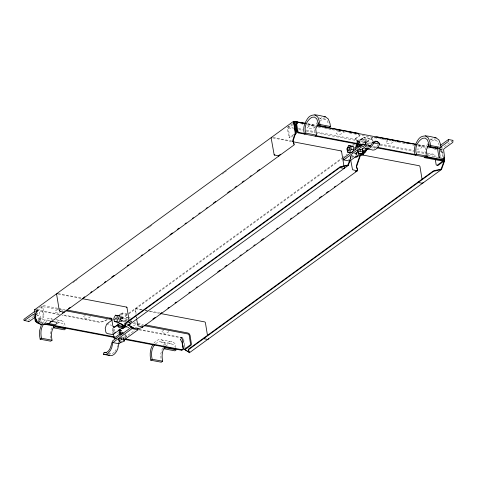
<?xml version="1.0" encoding="UTF-8"?>
<svg xmlns="http://www.w3.org/2000/svg" width="477" height="477" viewBox="0 0 477 477"><rect width="100%" height="100%" fill="white"/><g stroke="black" fill="none" stroke-linecap="round" stroke-linejoin="round"><path stroke-width="0.36" stroke-dasharray="2.38 1.79" d="M50.204 338.163L50.21 332.463L51.892 326.888M130.346 319.834L130.257 321.945L128.712 323.114M131.247 320.711L131.187 322.124L130.555 322.583M37.033 310.283L37.117 312.161L35.9 313.675L36.944 310.133L36.109 310.235L35.68 311.284M57.592 309.215L42.858 306.705L44.087 316.376L43.592 317.3L37.683 321.599M292.908 124.682L288.466 127.919L288.364 128.856L289.873 137.459L290.529 137.543L293.486 135.396M183.102 342.224L183.251 341.222M372.668 141.472L372.448 140.125L370.51 138.896L364.201 137.573L366.121 138.92L367.141 143.362L370.003 143.911M117.139 346.892L117.425 345.604M57.896 308.291L43.282 305.518L42.101 305.87L41.803 307.2L43.18 316.203L42.686 317.127L37.957 320.568M292.508 123.591L287.709 127.079L287.416 128.408L288.794 136.845L288.967 137.287L289.873 137.459M183.639 340.357L183.746 339.976M127.24 313.884L122.225 312.93L121.492 313.771L122.541 320.18L123.609 321.367L125.755 321.772M130.078 321.611L129.339 322.452M373.086 137.644L371.774 137.907L368.22 140.494A1.89 0.811 -9.3 0 1 365.603 141.013L364.863 141.854L365.197 143.881M162.52 347.9L160.838 353.475L161.029 360.391M112.62 328.176L112.155 329.571L112.816 333.62M113.925 326.196L112.757 329.69L113.419 333.739M113.031 331.378L114.701 326.387M113.937 331.545L115.19 327.806M35.763 314.319L36.568 313.192M349.927 159.753L351.31 155.746M350.38 159.837L351.99 155.162M109.483 355.472L110.115 353.695L112.512 353.588L114.462 352.026M42.858 306.705L36.753 311.147L35.876 313.228M125.886 320.866L126.727 318.988L127.937 319.375M116.865 317.497L116.215 318.708L113.806 318.248M125.063 321.719L124.843 320.395L126.465 317.366L127.902 317.551M127.58 320.246L128.873 317.825M130.931 322.631L131.574 321.415L130.37 321.188M317.3 122.034L314.265 129.398L314.719 133.488M427.625 143.619L424.894 150.41L425.675 156.498M114.951 351.638L116.853 348.186M376.788 146.582L377.939 144.764M117.998 343.023L118.654 342.003M41.338 324.885L43.967 321.081L45.434 319.864L48.404 318.445L52.243 319M153.85 343.178L156.062 340.882L159.032 339.457L172.012 341.753L174.934 343.404L176.102 349.206M164.398 345.181L166.616 342.885L169.579 341.46L172.012 341.753M90.427 316.543L89.557 317.533L86.397 318.326L83.761 317.825L83.636 316.412L85.496 315.458M127.347 314.558L122.339 313.604L122.094 313.884L123.501 320.693M168.798 331.426L167.928 332.421L164.768 333.214L162.138 332.713L162.013 331.294L163.867 330.346M376.436 137.495L371.857 138.413L368.304 140.995A1.89 0.811 -9.3 0 1 365.686 141.52L365.316 141.937L365.65 143.965M357.571 142.635L358.245 141.878L359.908 141.729L360.266 142.396L358.817 142.957M124.646 334.043L126.149 335.349L123.334 337.489M125.052 337.65L126.316 336.363L126.149 335.349M319.745 119.083L322.166 117.217M430.373 140.095L432.794 138.229M320.061 121.104L322.422 119.304L325.04 119.071L327.222 120.735L328.647 124.437M44.844 322.667L48.26 320.675L50.24 320.908M155.472 343.678L158.889 341.687L160.868 341.92L171.416 343.929L173.64 344.913L174.224 346.851M165.561 346.069L169.436 343.69L171.416 343.929M73.059 282.569L74.865 281.257M75.467 280.822L77.268 279.51M147.584 228.328L149.39 227.016M149.993 226.581L151.793 225.269M222.109 174.087L223.916 172.775M224.518 172.34L226.319 171.028M36.109 310.235L42.101 305.87M28.37 320.216L33.634 316.388M35.972 314.683L39.478 312.131L41.135 322.255L40.467 322.738M36.598 316.114L38.446 315.219L38.864 315.977L39.913 322.386M293.76 134.365L289.628 137.37L288.967 137.287M37.725 320.961L38.243 320.586L38.321 318.851L37.331 318.535L49.626 320.872M106.669 319.512L104.892 320.806L99.657 321.85L62.69 314.826M107.343 319.59L104.976 321.313L99.741 322.357L62.052 315.196M357.661 142.45L357.327 140.423L356.259 139.236A1.89 0.811 -9.3 0 1 355.86 138.145L359.414 135.557L359.497 136.064L355.943 138.652A1.89 0.811 -9.3 0 0 356.343 139.743L356.879 140.339L357.207 142.361M115.804 317.402L116.978 316.549M119.322 314.838L121.665 313.133M352.163 145.372L353.916 144.096M356.259 142.39L363.647 137.221L369.377 138.306L373.05 140.238M365.793 140.494L362.115 138.563L358.782 140.989L359.127 143.094M108.649 323.573L107.456 324.438L111.755 325.254M114.003 319.673L116.984 317.503M120.55 314.903L122.339 313.604M353.487 145.372L354.679 144.501M357.655 142.337L364.201 137.573M363.021 138.735L359.688 141.162L360.04 143.315M121.611 318.392L128.092 313.675M128.683 313.246L341.908 158.054M342.51 157.613L347.316 154.113M362.091 143.362L365.036 141.216M121.671 319.119L128.152 314.403M128.742 313.973L341.353 159.229M363.331 143.237L365.686 141.52M365.066 143.666L366.181 142.856L365.513 138.807L363.575 137.579M362.496 148.484L363.605 147.673M357.213 153.713L349.444 159.366L346.093 158.734M124.628 337.656L134.788 330.263M452.983 140.369L441.881 148.448L443.3 157.124M376.162 146.988L374.296 148.216L371.786 147.977M431.619 141.204L433.05 140.316L435.668 140.083L437.856 141.747L439.275 145.449M357.213 152.02L356.736 152.264L356.832 153.302L356.718 152.628M57.478 309.704L54.998 310.968L55.123 312.387L57.759 312.888L59.655 312.411M393.03 142.301L390.55 143.565L387.336 143.726L385.81 142.665L387.115 141.18L390.269 140.387M121.444 318.839L121.921 318.594L121.718 316.877L119.787 316.513M133.369 325.857L135.85 324.593M56.942 323.591L58.808 322.679L60.788 322.911L63.012 323.901L63.596 325.833M57.174 321.301L58.951 320.449L61.384 320.735L63.608 321.725L64.711 323.537L65.474 328.194M119.596 332.421L117.861 333.208L118.093 334.615M439.776 149.271L440.349 149.092L442.417 151.281M287.709 127.079L288.889 126.727L293.272 127.562M339.904 131.097L337.382 131.73L336.076 133.22L337.603 134.281L340.816 134.12L343.297 132.856L343.172 131.437M117.58 317.771L119.316 317.33M180.843 337.758L182.751 337.996M288.466 127.919L293.689 128.623M357.762 142.873L359.533 142.784M416.618 149.134L419.194 149.009L421.668 147.739L421.543 146.326L418.913 145.825M58.76 309.639L60.692 309.543L62.225 310.605M137.137 324.527L139.063 324.426L140.596 325.493M362.025 148.24L364.184 148.52M318.708 117.867L325.04 119.071M430.039 139.016L435.668 140.083M307.886 123.734L315.857 125.248M418.323 144.71L426.301 146.224M307.701 123.901L315.72 125.421M418.484 144.942L426.498 146.463M307.969 124.241L315.941 125.755M417.685 145.08L426.378 146.731M440.152 149.343L441.601 149.623L442.137 150.213M300.647 123.68L303.569 124.241M307.218 124.932L315.255 126.459M318.177 127.013L321.826 127.705M324.748 128.259L331.318 129.511M332.052 129.649L337.895 130.758M338.622 130.895L345.926 132.284M349.581 132.976L353.23 133.673M353.964 133.81L378.792 138.527M379.525 138.664L381.713 139.081M382.447 139.218L384.635 139.636M385.368 139.773L394.133 141.442M394.861 141.58L397.782 142.134M398.516 142.271L407.28 143.935M412.39 144.907L414.585 145.324M418.234 146.016L426.265 147.542M426.998 147.685L429.187 148.097M434.303 149.068L436.491 149.486M298.387 128.534L302.77 129.368M306.425 130.06L314.462 131.586M317.384 132.141L371.452 142.408M380.217 144.078L413.827 150.458M417.476 151.155L426.975 152.956M427.708 153.099L433.551 154.208L434.929 155.043L435.692 156.575M298.811 129.595L303.199 130.43M306.127 130.984L314.909 132.654M315.643 132.791L370.534 143.219M380.05 145.026L413.72 151.418M417.375 152.115L425.43 153.642M426.158 153.785L433.48 155.174L434.404 155.639L434.833 156.677M424.924 154.894L427.094 155.311M427.821 155.448L437.952 157.368M367.248 144.042L368.679 144.31M373.282 146.534L376.198 147.089M372.615 147.023L376.264 147.715M361.775 148.061L363.581 148.407M273.363 137.549L291.53 141.001M354.649 152.992L356.826 153.403M272.719 137.919L291.614 141.508M354.006 153.355L357.637 154.047M351.197 155.627L354.059 156.17M350.589 156.164L354.172 156.844M58.081 293.576L81.328 297.994M142.265 309.567L135.164 308.53L135.82 314.242M145.175 310.116L147.351 310.533M150.261 311.082L159.706 312.876M58.158 294.082L81.412 298.501M141.621 309.937L135.808 308.828L135.438 309.251L136.154 313.604M145.258 310.622L148.162 311.177M148.89 311.314L159.062 313.246M128.623 317.646L130.43 317.992M126.465 317.366L127.669 317.593M120.216 317.754L127.955 319.22M124.843 320.395L126.655 320.741M58.623 308.428L65.933 309.817M114.885 319.119L117.074 319.53M120.729 320.228L126.572 321.337M133.876 322.726L143.374 324.527M60.519 309.77L64.914 310.605M112.483 319.644L114.683 320.061M120.538 321.17L124.926 322.005M127.854 322.559L130.048 322.977M132.976 323.537L143.225 325.481M119.363 321.039L124.288 321.975M128.51 322.78L129.917 323.042L129.458 322.017M135.092 327.58L137.102 327.961M36.598 309.871L59.792 314.277M127.466 327.133L128.915 327.407M139.063 329.333L182.554 337.597L183.222 338.032M35.96 310.241L59.154 314.647M127.55 327.639L128.999 327.914M139.147 329.84L182.637 338.104M35.602 311.398L39.478 312.131M35.858 314.731L38.446 315.219M55.761 319.668L61.384 320.735M57.27 322.243L60.788 322.911M37.206 321.337L46.615 323.126M38.548 321.76L41.135 322.255M40.867 322.899L43.789 323.454M36.753 311.147L37.2 311.296M161.464 339.743L164.38 341.401L165.549 347.202M160.868 341.92L163.086 342.909L163.784 345.509M50.836 318.731L52.5 319.471M362.115 138.563L364.887 140.321L365.71 145.342M441.517 149.116L442.191 149.551M124.813 335.057L126.316 336.363M439.889 149.593L443.193 152.896M442.286 152.723L440.509 151.191L440.146 150.177L442.257 152.64L443.044 157.428M366.181 142.856L366.58 143.601M358.704 133.876L359.497 136.064M355.508 138.586L355.592 139.093M355.448 144.865L355.556 145.545M356.361 152.139L356.707 154.274M355.872 152.735L356.224 154.87M350.476 155.991L350.953 158.889M350.023 155.901L350.619 159.533M183.627 338.777L185.106 347.822M183.514 340.781L184.653 347.739M183.663 345.646L183.889 347.012M136.631 316.501L136.863 317.956M136.297 317.145L136.529 318.594M121.718 316.877L121.826 317.557M121.158 320.127L121.241 320.627M116.513 318.183L116.621 318.863M117.253 323.156L117.336 323.656M121.098 320.228A1.89 0.811 -9.3 0 1 120.89 321.075M121.015 319.721A1.89 0.811 -9.3 0 1 120.806 320.568M108.1 352.95A4.734 0.996 19.7 0 1 110.115 353.695M308.738 126.292L307.432 127.776L308.965 128.844L312.179 128.683L314.659 127.413L314.534 126L311.898 125.499L308.738 126.292"/><path stroke-width="0.72" d="M443.407 159.568L442.906 161.065L437.004 165.364L436.169 164.839L435.28 159.396M182.447 349.42L181.707 350.261L124.086 339.314L123.758 338.098L121.122 337.943L118.797 338.998L119.387 341.902L122.029 342.063L124.354 341.007L124.074 339.314M443.377 159.479L442.638 160.32L376.991 147.852M444.045 158.996L443.306 159.837L426.527 156.647M439.073 148.681L440.015 156.229L439.013 157.714L437.355 147.59M366.533 149.361L365.698 151.859L360.207 156.015L356.575 166.688L357.595 170.086M34.97 313.055L35.948 320.902L36.777 321.432M137.775 328.087L138.05 329.774L132.022 328.629L112.858 342.575L111.719 347.709A11.168 6.535 -79.2 0 1 103.455 354.328L109.483 355.472A11.168 6.535 -79.2 0 0 117.747 348.854L118.886 343.726L121.283 341.979M208.437 338.581L208.294 339.242L207.704 339.421L203.691 338.658L203.607 338.151M422.998 182.417L422.855 183.079L422.264 183.257L418.251 182.494L418.168 181.987M305.709 123.316L293.552 121.319L34.582 309.8L36.216 321.647L37.284 322.828L39.472 323.245M112.286 319.96L107.015 323.794L106.389 324.765L105.22 328.259L105.882 332.308L106.949 333.489L112.679 334.58L113.419 333.739L114.134 338.121L116.334 338.539M293.552 121.319L295.197 133.089L292.812 140.226L294.184 144.871L48.988 323.328C44.421 324.98 39.77 325.535 36.234 321.57M354.888 156.981L356.319 157.249L357.058 156.408M41.338 324.885L39.657 330.46L39.651 336.16L40.151 339.195L50.699 341.198L52.035 340.232C51.188 335.915 51.045 331.02 53.513 327.204M443.962 161.345L441.124 169.091L433.486 170.844L188.29 349.301L189.268 352.396L184.998 349.826M349.701 160.421L347.87 165.03L340.232 166.783L124.795 323.585L125.773 326.679L119.822 323.227L114.283 327.097L113.437 327.115L112.9 326.22L111.684 318.797L111.147 318.201A1.89 0.811 -9.3 0 0 109.287 318.362M350.148 160.505L348.246 165.453L125.934 327.001L124.879 324.086L340.31 167.29L348.246 165.453M106.144 352.443A4.734 0.996 19.7 0 0 104.087 352.551L103.455 354.328A4.734 0.996 19.7 0 1 104.069 354.077M115.422 315.219L113.806 318.248L114.349 321.558L118.916 322.297L120.532 319.268L119.989 315.959L115.422 315.219L117.229 315.559M114.349 321.558L116.507 321.844L118.123 318.809L117.58 315.5M295.537 133.071L296.038 131.574L294.917 124.735L293.945 123.96M352.408 152.211L353.701 149.79L353.159 146.475L348.592 145.735L346.97 148.764L347.512 152.08L349.927 152.533M347.512 152.08L349.671 152.36L351.293 149.331L350.75 146.016M361.673 154.673L363.11 154.864L364.404 152.437M318.374 123.03L315.726 128.903L316.484 135.176L315.154 136.148M429.002 144.042L426.355 149.915L427.112 156.194L425.782 157.16M441.499 169.508L433.569 171.344L188.373 349.808L189.429 352.718L441.499 169.508L444.415 161.435L443.819 157.625M365.919 150.684L365.245 151.769L359.753 155.925L356.307 165.942L357.678 170.587L142.247 327.389C137.203 329.577 132.397 329.052 128.438 325.117M378.488 142.969A4.734 3.762 -60.8 0 0 372.674 142.408L370.76 145.437L368.268 147.071L365.758 146.833L363.349 144.257L362.538 144.304L343.416 158.221L343.69 159.908L349.719 161.053L360.499 153.206M43.669 324.127C40.563 328.081 40.515 333.501 41.481 338.229L40.151 339.195M154.655 344.603C151.292 348.657 151.06 354.286 152.109 359.241L150.78 360.207C149.772 355.073 149.879 349.337 152.723 344.811M164.493 347.679C161.679 351.555 161.769 356.73 162.663 361.244L161.327 362.216L150.78 360.207M121.116 330.817L121.45 330.436L120.204 330.114M354.554 147.995L355.818 146.707L357.887 145.568L361.608 145.258M34.952 311.272L23.85 319.357L24.017 320.365L29.091 321.576L34.869 317.372M36.61 321.397L35.948 321.88L35.393 321.528L33.921 314.361L33.235 314.415L24.166 320.705M295.257 134.103L296.438 133.244L296.938 131.747L295.818 124.902L294.571 123.471L296.992 122.988L296.026 124.861L297.147 131.706L298.22 132.892L362.407 145.08M298.083 132.791L298.751 132.302M305.936 133.172L304.6 134.144C302.484 128.802 304.421 123.448 307.361 118.904C311.35 112.268 319.417 115.708 325.35 116.793L328.307 118.988L329.977 123.471L330.478 126.506L329.142 127.478L318.594 125.469L318.093 122.434L316.674 118.731L314.486 117.068L311.875 117.3C306.687 120.407 303.587 127.317 305.936 133.172L316.484 135.176M318.594 125.469L319.924 124.503L330.478 126.506M50.085 321.969L51.266 321.11M62.457 312.96L63.638 312.107M68.432 308.613L70.232 307.301M83.457 297.678L84.662 296.801M90.672 292.431L91.87 291.554M97.278 287.619L98.483 286.743M104.493 282.366L105.697 281.496M111.707 277.119L114.11 275.372M127.329 265.749L128.534 264.872M141.156 255.684L142.355 254.813M148.365 250.437L149.569 249.56M170.003 234.69L172.406 232.937M177.217 229.437L179.018 228.125M185.028 223.755L186.233 222.878M192.237 218.502L193.441 217.631M198.849 213.69L200.054 212.82M206.064 208.443L207.262 207.567M213.273 203.196L215.682 201.443M227.702 192.696L230.105 190.949M234.911 187.449L236.717 186.137M242.125 182.196L243.926 180.884M249.936 176.514L251.14 175.637M257.151 171.261L259.554 169.514M280.554 154.226L278.783 155.514L278.866 156.021L274.168 154.84L271.174 138.115L271.914 137.275M53.698 327.824L55.028 326.852L65.582 328.856L64.246 329.828L53.698 327.824L53.37 325.827M348.705 150.78L349.975 149.861L350.064 147.745L348.854 147.363M343.69 159.908L362.854 145.962L365.251 148.52L371.279 149.665A11.168 6.535 -79.2 0 0 379.722 144.12A4.734 3.762 -60.8 0 0 373.694 142.975L372.674 142.408M362.896 151.465L367.087 148.413M114.528 332.928L115.637 332.123M113.246 334.377L124.545 326.149M356.885 157.046L368.19 148.818M125.666 326.143L122.273 328.611L121.426 328.629M125.552 326.644L122.726 328.701L121.879 328.719M114.134 338.121L119.691 334.085L121.885 334.502M123.674 340.238L138.05 329.774M152.819 319.125L155.222 317.378M160.028 313.878L161.834 312.566M167.844 308.19L169.043 307.313M175.053 302.943L176.257 302.066M188.88 292.884L190.079 292.007M196.089 287.631L197.293 286.755M217.727 271.884L220.13 270.137M224.935 266.637L226.742 265.325M232.752 260.949L233.951 260.072M239.961 255.702L241.165 254.825M246.573 250.89L247.778 250.014M253.788 245.637L254.986 244.767M260.997 240.39L263.405 238.637M276.624 229.014L277.829 228.143M290.445 218.955L291.65 218.078M297.66 213.708L298.864 212.831M304.875 208.455L307.277 206.708M319.298 197.961L321.701 196.208M326.506 192.708L328.313 191.396M334.323 187.026L335.522 186.149M341.532 181.773L342.736 180.902M355.359 171.714L356.557 170.838M416.564 154.19L415.234 155.156C413.112 149.814 415.05 144.459 417.989 139.916C421.984 133.286 430.051 136.726 435.978 137.805L438.935 140.005L440.611 144.483L441.106 147.518L439.77 148.49L429.222 146.487L428.728 143.446L427.303 139.743L425.114 138.08L422.503 138.312C417.315 141.419 414.215 148.329 416.564 154.19L427.112 156.194M429.222 146.487L430.552 145.515L441.106 147.518M440.283 145.467L448.463 139.511L452.983 140.369L452.816 142.379L444.153 148.681L443.598 149.54L444.534 157.088L444.2 158.09L443.538 158.573L439.013 157.714M425.12 156.808L424.083 157.559L442.167 160.993L443.205 160.242M440.79 146.982L448.297 141.52L448.463 139.511M164.327 348.836L165.662 347.87L176.21 349.874L174.88 350.839L164.327 348.836L163.999 346.839M181.815 350.207L182.482 349.724M123.078 325.678L121.265 326.608L118.904 326.727L117.783 325.946M356.999 146.183L356.766 144.775L358.501 143.988M357.696 150.559L360.022 149.504L362.657 149.665L362.973 150.875L363.253 152.568L360.928 153.624L358.293 153.469L357.696 150.559L358.293 153.469M357.977 152.252L360.296 151.197L362.937 151.358L363.253 152.568M119.071 340.691L121.396 339.636L124.038 339.791L124.354 341.007M57.353 293.438L56.614 294.279L59.226 310.235L60.299 311.421L64.306 312.185L64.222 311.678M34.582 309.8L35.149 309.597M343.887 168.369L344.477 168.196L344.627 167.528L344.477 168.196L343.887 168.369L339.874 167.606L339.791 167.105M129.327 324.533L129.917 324.354L130.066 323.692L129.917 324.36L129.327 324.533L125.314 323.77L125.23 323.263M375.703 137.12L377.009 136.863L416.153 144.298M324.08 116.96L325.35 116.793M434.708 137.972L435.978 137.805M360.534 146.373L358.054 146.582L355.979 147.715L354.721 149.003L355.723 149.873M368.566 145.449L369.377 145.402L370.343 146.433M104.087 352.551L106.484 352.443C110.974 350.184 110.789 344.758 112.626 340.858L131.747 326.942L132.022 328.629M305.513 123.483L295.99 121.963L293.707 122.714L293.754 123.793M353.159 146.475L348.592 145.735M437.248 165.453L437.904 165.537L443.813 161.238L444.308 160.308L443.98 157.684M117.831 315.679L119.989 315.959M317.306 125.523L358.621 133.369M427.75 146.499L437.892 148.425M317.175 125.701L416.296 144.525M427.958 146.743L437.433 148.538M297.821 122.309L294.196 121.623L293.826 122.04L295.651 133.178L293.081 140.971L294.1 144.364M299.27 122.583L302.895 123.275M304.344 123.549L305.793 123.823M316.668 125.892L318.117 126.166M321.742 126.852L323.191 127.126M326.817 127.818L328.265 128.092M331.885 128.784L333.34 129.058M336.959 129.744L340.584 130.436M342.033 130.71L343.482 130.984M347.107 131.67L350.732 132.362M352.181 132.636L355.806 133.321M377.092 137.37L380.718 138.056M382.166 138.33L385.792 139.022M387.241 139.296L388.689 139.57M392.315 140.256L395.94 140.948M397.389 141.222L398.838 141.496M404.639 142.599L408.258 143.285M409.707 143.565L411.162 143.839M414.781 144.525L416.236 144.799M430.004 147.417L433.629 148.108M379.722 144.12L373.694 142.975A11.168 6.535 -79.2 0 1 365.251 148.52M363.349 144.257L369.377 145.402M304.72 133.512L298.882 132.403L298.018 131.747L296.694 124.378L297.654 123.018L297.499 121.963M315.661 135.593L363.802 144.734M365.263 145.014L366.718 145.288M368.178 145.568L370.367 145.98M376.931 147.226L415.586 154.572M351.293 149.331L353.701 149.79M361.304 154.518L363.11 154.864M349.671 152.36L352.086 152.819M292.341 141.645L341.025 150.893L341.562 151.483L343.935 165.996M361.268 154.739L419.402 165.781L419.933 166.372L422.073 179.43M82.139 298.638L126.465 307.057L127.001 307.647L129.136 320.705M161.244 313.663L204.842 321.939L205.372 322.535L207.513 335.593M118.123 318.809L120.532 319.268M66.661 309.955L111.958 318.558M145.568 324.944L187.944 332.994L189.321 333.828L190.084 335.361L191.456 344.37L190.967 345.294L185.058 349.593L184.223 349.069M65.641 310.742L111.755 319.501M143.959 325.618L187.872 333.96L188.797 334.425L189.226 335.462L190.556 344.197L190.061 345.121L184.152 349.42L183.49 349.337L182.202 342.051L182.691 338.867L181.385 338.682L180.27 339.35L181.993 342.092L183.114 348.937L182.375 349.778L125.481 338.968M116.507 321.844L118.916 322.297M122.535 333.644L120.425 333.244L119.739 329.035M51.802 321.283L56.405 322.285L56.334 324.02L55.296 324.771L47.336 323.263M44.516 323.591L114.54 336.893M43.848 324.08L114.599 337.513M112.858 342.575L118.886 343.726M41.481 338.229L52.035 340.232M152.109 359.241L162.663 361.244M134.472 328.337L128.891 325.207M40.652 324.169L41.219 324.277M274.168 154.84L274.859 155.258M59.607 311.004L60.299 311.421M185.446 349.915L188.85 352.068M40.086 323.811L36.687 321.659L36.347 319.572M425.43 135.802L428.388 138.002L430.057 142.48L430.552 145.515M314.802 114.784L317.754 116.984L319.429 121.468L319.924 124.503M341.025 150.893L341.562 151.483M126.465 307.057L127.001 307.647M113.353 326.304L113.89 327.198L114.736 327.18L120.276 323.311L126.149 327.103M189.417 352.425L189.643 352.819M28.537 321.224L28.686 321.564M36.848 321.075L37.021 321.516M356.766 144.775L357.082 145.986M118.797 338.998L119.387 341.902M362.657 149.665L362.937 151.358M359.193 144.43L359.419 145.831M360.022 149.504L360.296 151.197M357.428 143.708L357.649 145.062M357.16 170.402L357.243 170.909L352.545 169.729L350.738 160.254M142.599 326.56L142.683 327.067L137.984 325.892L136.649 319.322M123.024 333.721L122.798 332.314L120.174 332.159L120.401 333.56M123.758 338.098L124.038 339.791M121.122 337.943L121.396 339.636M118.97 329.696L119.691 334.085M107.462 354.721A4.734 0.996 19.7 0 1 109.483 355.472M349.134 147.572L349.045 149.683L347.781 150.607L347.089 149.062L347.93 147.184L349.134 147.572M118.851 325.529L117.891 326.62L119.017 327.401L121.373 327.282L123.191 326.351L123.102 325.314L121.17 324.95L118.851 325.529"/></g></svg>
